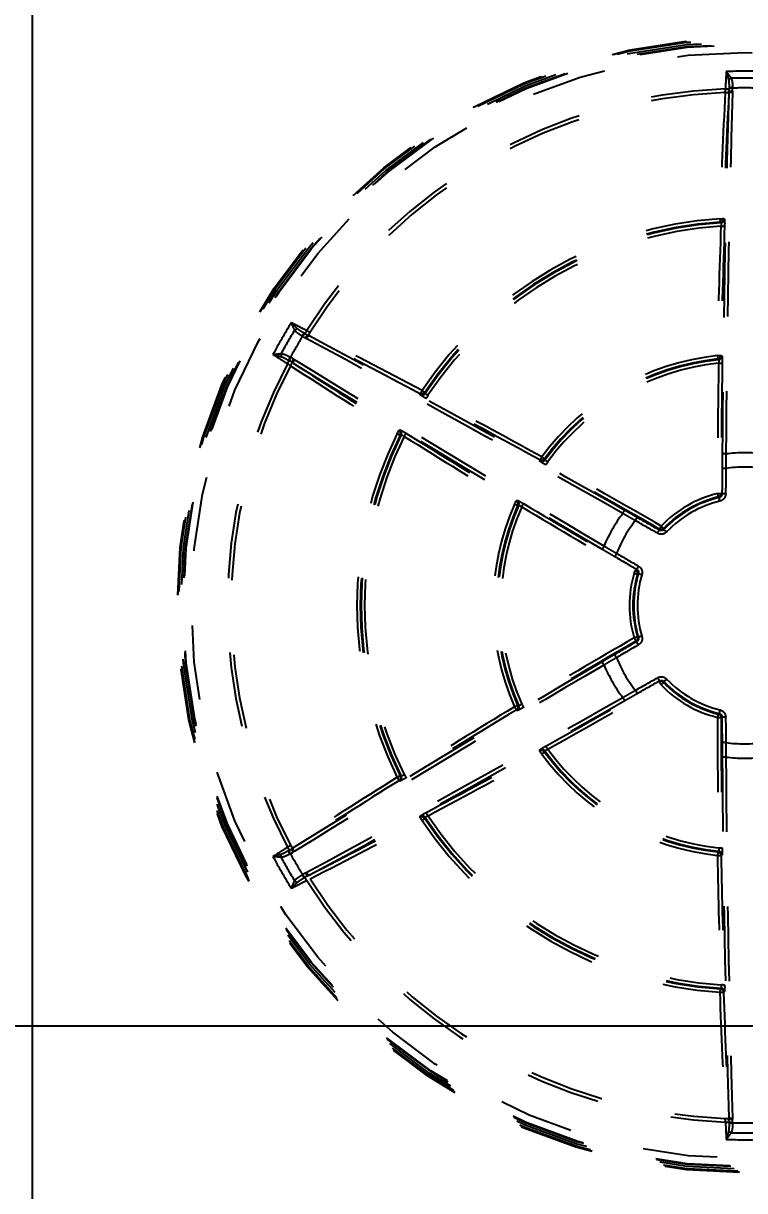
# Model space of a CAD drawing. Header units: millimetres. Extents: x 2273 to 2522, y 1034 to 1187.
# Drawn here: x 2474.303 to 2475.269, y 1120.533 to 1122.096 of the extents above; entities that cross this region are included whole.
import ezdxf

# ---------------------------------------------------------------- set-up
doc = ezdxf.new("R2010")
doc.units = ezdxf.units.MM
doc.linetypes.add('HIDDEN', pattern=[0.375, 0.25, -0.125])
doc.layers.add('COTA', color=8, linetype='Continuous')
doc.layers.add('PROJECAO CAIXA DÁGUA', color=8, linetype='HIDDEN')
doc.styles.add('Romans', font='romans.shx')
doc.dimstyles.new('COTA50', dxfattribs={"dimtxt": 0.17, "dimasz": 0.01, "dimexe": 0.05, "dimexo": 0.95, "dimgap": 0.1, "dimtad": 1, "dimzin": 4, "dimdsep": 46, "dimtxsty": 'Romans', "dimblk": 'ARCHTICK', "dimcen": -0.3, "dimdle": 0.05, "dimse1": 1, "dimse2": 1, "dimclrd": 2, "dimclre": 3, "dimclrt": 3, "dimadec": 0, "dimazin": 0, "dimtfac": 1, "dimtix": 1, "dimtmove": 2, "dimatfit": 1, "dimldrblk": 'USERTICK', "dimfxl": 0.05, "dimtolj": 1, "dimtzin": 4, "dimlwd": -1, "dimarcsym": 0})

# ---------------------------------------------------------------- blocks, each defined once
blk = doc.blocks.new('22993313s')
at = {"layer": 'PROJECAO CAIXA DÁGUA'}
for p, q in [((-16.1, 693.7), (-16.1, 692.9)), ((-33.3, 518), (-33, 513.6)), ((-592, 360.4), (-592.7, 360.8)), ((-608.8, 332.9), (-608.1, 332.5)), ((-36.5, 334.7), (-36, 330.2)), ((-428.3, 285.4), (-432, 287.8)), ((-465.3, 230.2), (-461.3, 228.2)), ((-267.9, 196.3), (-271.6, 199)), ((-36.4, 149.9), (-35.3, 145.4)), ((-33.1, 139.8), (-34.2, 144.5)), ((-308.1, 135.7), (-303.9, 133.9)), ((-108.3, 103.3), (-111.6, 106.4)), ((-104.5, 98.5), (-108.1, 101.9)), ((-148, 43.4), (-143.6, 42.1)), ((-137.6, 41.2), (-142.2, 42.6)), ((-143.6, -42.1), (-148, -43.4)), ((-137.6, -41.2), (-142.2, -42.6)), ((-111.6, -106.4), (-108.3, -103.3)), ((-104.5, -98.5), (-108.1, -101.9)), ((-303.9, -133.9), (-308.1, -135.7)), ((-33.1, -139.8), (-34.2, -144.5)), ((-35.3, -145.4), (-36.4, -149.9)), ((-271.6, -199), (-267.9, -196.3)), ((-461.3, -228.2), (-465.3, -230.2)), ((-432, -287.8), (-428.3, -285.4)), ((-608.1, -332.5), (-608.8, -332.9)), ((-36, -330.2), (-36.5, -334.7)), ((-592.7, -360.8), (-592, -360.4)), ((-33, -513.6), (-33.3, -518)), ((-16.1, -692.9), (-16.1, -693.7))]:
    blk.add_line(p, q, dxfattribs=at)
for radius in [759.7, 759.4, 758.2, 755.2, 752.4, 751.6, 740.8]:
    blk.add_circle((0, 0), radius, dxfattribs=at)
for centre, radius, start, end in [((9965.6, 216.3), 10002.7, 177.14198, 177.27431), ((0, 0), 715.5, 88.0278, 91.9722), ((0, 0), 706.4, 88.5321, 91.4679), ((0, 0), 692.4, 92.1309, 147.8691), ((-1217.1, 753.7), 1193, 356.796, 357.0323), ((-405.6, 700.9), 384.8, 357.9715, 358.6134), ((-221, 696.5), 200.1, 358.5858, 358.8015), ((-231.6, 692.7), 215.4, 358.9247, 0.0529), ((0, 0), 693.1, 88.6661, 91.3339), ((0, 0), 687.5, 92.1682, 147.8318), ((9960.4, 172.5), 9999.7, 177.05071, 178.02014), ((20737.9, 61.8), 20768.4, 178.27853, 179.61125), ((9980, 171.4), 10014.4, 177.05619, 178.01469), ((20716, 64.2), 20741.5, 178.27905, 179.61653), ((-351, 699.1), 330.1, 357.6748, 357.945), ((0, 0), 519.1, 93.6767, 146.3233), ((-32.2, 517.5), 5.02, 274.0096, 357.0316), ((0, 0), 514.6, 93.6767, 146.3233), ((0, 0), 513.5, 93.5598, 146.4402), ((0, 0), 508.9, 93.5793, 146.4207), ((9943, 147.4), 9981.3, 177.93028, 178.92459), ((9985.8, 145.6), 10019.2, 177.92665, 178.91672), ((0, 0), 715.5, 148.0278, 151.9722), ((-5170, -8522.2), 10002.5, 62.72569, 62.85802), ((0, 0), 706.4, 148.5321, 151.4679), ((0, 0), 693.1, 148.6661, 151.3339), ((-484, 547), 215.5, 239.9473, 241.0751), ((-492.7, 539.6), 200.1, 241.1985, 241.4143), ((-404.2, 701.8), 384.8, 241.3866, 242.0285), ((-44.2, 1430.9), 1193, 242.9677, 243.204), ((-430.9, 651.7), 328.1, 242.0541, 242.3261), ((-5138.3, -8556.9), 10013.9, 61.98528, 62.94383), ((-10456, -17989.3), 20837.7, 60.39107, 61.71935), ((-5130.2, -8540.9), 10001, 61.97993, 62.94923), ((-10449.5, -17973.5), 20815.8, 60.38596, 61.71867), ((4795.5, 8738.6), 10002.7, 237.14198, 237.27431), ((-715.7, 145.8), 215.4, 58.9247, 60.0529), ((10302.4, 17972.7), 20741.5, 238.27905, 239.61653), ((0, 0), 336.7, 96.2268, 143.7732), ((0, 0), 332.1, 96.2268, 143.7732), ((0, 0), 331, 96.0527, 143.9473), ((-35.5, 334.1), 5.02, 276.4888, 358.095), ((0, 0), 692.4, 152.1309, 207.8691), ((0, 0), 687.5, 152.1682, 207.8318), ((-1261.3, -677.2), 1193, 56.796, 57.0323), ((-713.7, 156.9), 200.1, 58.5858, 58.8015), ((-809.8, -0.9), 384.8, 57.9715, 58.6134), ((4830.8, 8712.3), 9999.7, 237.05071, 238.02014), ((-780.9, 45.6), 330.1, 57.6748, 57.945), ((10315.4, 17990.4), 20768.4, 238.27853, 239.61125), ((4841.6, 8728.7), 10014.4, 237.05619, 238.01469), ((0, 0), 326.4, 96.1237, 143.8763), ((9827.1, 149.1), 9863.5, 178.98122, 179.99576), ((10041, 144.8), 10072.5, 178.976, 179.96905), ((-432, 286.7), 5.02, 242.9684, 325.9904), ((-5100.9, -8540.5), 9985, 61.0756, 62.06954), ((-5118.2, -8573.7), 10017.5, 61.08319, 62.07343), ((-464.3, 230.8), 5.02, 334.0096, 57.0316), ((0, 0), 519.1, 153.6767, 206.3233), ((0, 0), 514.6, 153.6767, 206.3233), ((0, 0), 513.5, 153.5598, 206.4402), ((0, 0), 508.9, 153.5793, 206.4207), ((4843.9, 8684.6), 9981.3, 237.93028, 238.92459), ((4866.8, 8720.8), 10019.2, 237.92665, 238.91672), ((0, 0), 204.5, 82.9587, 97.0413), ((-271.6, 197.8), 5.02, 241.9051, 323.5112), ((-5147.7, -8626.5), 10076.1, 60.03113, 61.02381), ((-5039.2, -8429.8), 9856.4, 60.00388, 61.01915), ((11675, 90.7), 11705.5, 179.54601, 179.71306), ((11684.8, 90.8), 11710.4, 179.54609, 179.71312), ((0, 0), 185.3, 82.1854, 97.8146), ((0, 0), 154.2, 103.6423, 136.3577), ((0, 0), 149.6, 103.6423, 136.3577), ((0, 0), 148.5, 103.311, 136.689), ((0, 0), 336.7, 156.2268, 203.7732), ((0, 0), 332.1, 156.2268, 203.7732), ((0, 0), 331, 156.0527, 203.9473), ((0, 0), 326.4, 156.1237, 203.8763), ((-307.1, 136.3), 5.02, 336.4888, 58.095), ((4777.4, 8573.2), 9849.7, 238.98056, 239.99651), ((4898.8, 8774.3), 10079.6, 238.97633, 239.96867), ((0, 0), 143.6, 103.3111, 136.6889), ((0, 0), 204.5, 142.9587, 157.0413), ((0, 0), 185.3, 142.1854, 157.8146), ((-5921.1, -10074), 11710.5, 60.28688, 60.45391), ((-5916.1, -10065.5), 11705.6, 60.28694, 60.45399), ((570.2, 203.2), 691.9, 188.3817, 188.4995), ((497.4, 202.5), 613.7, 189.3009, 189.4341), ((5758.9, 10156.1), 11705.4, 239.54601, 239.71306), ((5763.8, 10164.7), 11710.4, 239.54609, 239.71312), ((41.1, -423.8), 507.3, 111.4662, 111.6269), ((0, 0), 154.2, 163.6423, 196.3577), ((0, 0), 149.6, 163.6423, 196.3577), ((0, 0), 148.5, 163.3111, 196.689), ((25.1, -404.1), 477.1, 110.5354, 110.7068), ((0, 0), 143.6, 163.3111, 196.6889), ((4785.5, -8587), 9865.7, 120.00432, 121.01863), ((75.6, 537.9), 620, 249.3011, 249.433), ((4894.5, -8767.2), 10071.3, 120.03091, 121.02407), ((5759, -10156.2), 11705.6, 120.28694, 120.45399), ((5763.8, -10164.8), 11710.5, 120.28688, 120.45391), ((10351.2, -18049.8), 20837.7, 120.39107, 121.71935), ((0, 0), 185.3, 202.1854, 217.8146), ((10340.7, -18036.3), 20815.8, 120.38596, 121.71867), ((0, 0), 204.5, 202.9587, 217.0413), ((-5152.5, 8635.1), 10086, 298.97658, 299.96829), ((-5030, 8413.4), 9837.6, 298.98007, 299.99727), ((-5921, 10073.9), 11710.4, 299.54609, 299.71312), ((-5916, 10065.5), 11705.5, 299.54601, 299.71306), ((0, 0), 154.2, 223.6423, 256.3577), ((0, 0), 149.6, 223.6423, 256.3577), ((0, 0), 148.5, 223.311, 256.6889), ((0, 0), 143.6, 223.3111, 256.6889), ((-10413.6, 17908.5), 20741.5, 298.27905, 299.61653), ((-10422.5, 17928.6), 20768.4, 298.27853, 299.61125), ((4845.8, -8687.8), 9985, 121.0756, 122.06954), ((4865.9, -8719.3), 10017.5, 121.08319, 122.07343), ((-307.1, -136.3), 5.02, 301.9051, 23.5112), ((9836.5, -149.1), 9872.9, 180.00456, 181.01813), ((-337.8, 224.3), 477.7, 309.2933, 309.4644), ((-346.8, 248), 507.9, 308.3732, 308.5337), ((10036.2, -144.8), 10067.7, 180.0308, 181.02432), ((11675, -90.7), 11705.6, 180.28694, 180.45399), ((11684.9, -90.8), 11710.5, 180.28688, 180.45391), ((0, 0), 185.3, 262.1854, 277.8146), ((-5118.9, 8575), 10019, 297.92665, 298.91674), ((-5099.4, 8537.6), 9981.8, 297.93028, 298.92454), ((-271.6, -197.8), 5.02, 36.4888, 118.095), ((0, 0), 336.7, 216.2268, 263.7732), ((0, 0), 332.1, 216.2268, 263.7732), ((0, 0), 331, 216.0527, 263.9473), ((0, 0), 326.4, 216.1237, 263.8763), ((20807.2, -60.5), 20837.7, 180.39107, 181.71935), ((20790.2, -62.8), 20815.8, 180.38596, 181.71867), ((0, 0), 204.5, 262.9587, 277.0413), ((4831.5, -8713.3), 10001, 121.97993, 122.94923), ((-464.3, -230.8), 5.02, 302.9684, 25.9904), ((4841.3, -8728.3), 10013.9, 121.98528, 122.94383), ((-5138.5, 8557.3), 10014.4, 297.05619, 298.01469), ((-5129.6, 8539.7), 9999.7, 297.05071, 298.02014), ((-432, -286.7), 5.02, 34.0096, 117.0316), ((0, 0), 519.1, 213.6767, 266.3233), ((0, 0), 514.6, 213.6767, 266.3233), ((0, 0), 513.5, 213.5598, 266.4402), ((0, 0), 508.9, 213.5793, 266.4207), ((4795.4, -8738.5), 10002.5, 122.72569, 122.85802), ((-1261.3, 677.2), 1193, 302.9677, 303.204), ((-713.7, -156.9), 200.1, 301.1985, 301.4143), ((-809.8, 0.9), 384.8, 301.3866, 302.0285), ((-779.8, -47.3), 328.1, 302.0541, 302.3261), ((0, 0), 715.5, 208.0278, 211.9722), ((0, 0), 706.4, 208.5321, 211.4679), ((-715.7, -145.7), 215.5, 299.9473, 301.0751), ((0, 0), 693.1, 208.6661, 211.3339), ((9946.7, -147.3), 9985, 181.0756, 182.06954), ((-35.5, -334.1), 5.02, 1.9051, 83.5112), ((9984.1, -145.6), 10017.5, 181.08319, 182.07343), ((-484.1, -546.9), 215.4, 118.9247, 120.0529), ((-5170.1, 8522.3), 10002.7, 297.14198, 297.27431), ((-492.7, -539.7), 200.1, 118.5858, 118.8015), ((-404.2, -701.7), 384.8, 117.9715, 118.6134), ((0, 0), 692.4, 212.1309, 267.8691), ((0, 0), 687.5, 212.1682, 267.8318), ((-32.2, -517.5), 5.02, 2.9684, 85.9904), ((9961.7, -172.5), 10001, 181.97993, 182.94923), ((9979.6, -171.4), 10013.9, 181.98528, 182.94383), ((-1217.1, -753.7), 1193, 2.9677, 3.204), ((-348.9, -699), 328.1, 2.0541, 2.3261), ((-405.7, -700.9), 384.8, 1.3866, 2.0285), ((9965.5, -216.3), 10002.5, 182.72569, 182.85802), ((-221, -696.5), 200.1, 1.1985, 1.4143), ((-231.7, -692.7), 215.5, 359.9473, 1.0751), ((0, 0), 693.1, 268.6661, 271.3339), ((0, 0), 715.5, 268.0278, 271.9722), ((0, 0), 706.4, 268.5321, 271.4679)]:
    blk.add_arc(centre, radius, start, end, dxfattribs=at)
for points, start_tangent, end_tangent in [([(-24.6, 715), (-22.1, 711.7), (-19.9, 708.7), (-18.1, 706.2)], (0.600361, -0.799729), (0.556236, -0.831025)), ([(-24.6, 715), (-23.4, 710.8), (-22.4, 707.1), (-21.6, 703.9)], (0.270877, -0.962614), (0.2281, -0.973638)), ([(-18.1, 706.2), (-19.4, 705.6), (-20.6, 704.8), (-21.6, 703.9)], (-0.944973, -0.327148), (-0.650848, -0.759208)), ([(-21.6, 703.9), (-21.3, 702.5), (-21.1, 700.9), (-21, 699.1), (-20.9, 697.1), (-20.9, 694.8), (-20.9, 692.3)], (0.227885, -0.973688), (-0.020696, -0.999786)), ([(-18.1, 706.2), (-17.5, 704.7), (-17, 703), (-16.6, 701.1), (-16.4, 698.9), (-16.2, 696.4), (-16.1, 693.7)], (0.437936, -0.899006), (0.008735, -0.999962)), ([(-25.7, 692), (-23.6, 691.9), (-21.9, 692.1), (-20.9, 692.3)], (0.99896, -0.045585), (0.870181, 0.492732)), ([(-16.2, 688.6), (-18.5, 688.5), (-20.2, 688), (-21.1, 687.3)], (-0.999891, 0.014765), (-0.387376, -0.921922)), ([(-16.1, 692.9), (-18.3, 692.7), (-20, 692.2), (-21, 691.6)], (-0.999996, -0.0027), (-0.57946, -0.815001)), ([(-16.1, 693.7), (-18.2, 693.5), (-20, 693), (-20.9, 692.3)], (-0.999957, -0.00926), (-0.585979, -0.810327)), ([(-16.2, 688.6), (-16.2, 687.9), (-16.2, 687.1)], (-0.019481, -0.99981), (-0.029231, -0.999573)), ([(-26, 687.1), (-23.7, 687), (-21.9, 687.1), (-21.1, 687.3)], (0.998724, -0.050494), (0.796917, 0.604089)), ([(-16.2, 687.1), (-18.5, 687), (-20.3, 686.5), (-21.1, 685.7)], (-0.999726, 0.023422), (-0.294105, -0.955773)), ([(-33.3, 518), (-30.9, 518), (-29.1, 518.1), (-28.3, 518.3)], (0.996402, -0.084751), (0.905428, 0.4245)), ([(-33, 513.6), (-30.7, 514.3), (-29, 516), (-28.3, 518.3)], (0.997165, 0.07524), (0.04554, 0.998962)), ([(-28.3, 518.3), (-28, 518), (-27.6, 517.6), (-27.2, 517.2)], (0.714353, -0.699786), (0.713676, -0.700476)), ([(-27.2, 517.2), (-27, 516.7), (-27, 516.3), (-26.9, 515.7), (-26.8, 515), (-26.8, 514.1), (-26.8, 513.1), (-26.7, 511.9), (-26.8, 510.7), (-26.8, 509.4), (-26.8, 508.1)], (0.713775, -0.700375), (-0.036176, -0.999345)), ([(-33, 513.6), (-32.6, 513.2), (-32.3, 512.8), (-31.9, 512.5)], (0.710822, -0.703372), (0.710133, -0.704068)), ([(-31.9, 512.5), (-31.7, 512), (-31.6, 511.4), (-31.6, 510.9), (-31.6, 510.4), (-31.6, 509.8), (-31.6, 509.2), (-31.7, 508.5), (-31.8, 507.9)], (0.900704, -0.434434), (-0.132495, -0.991184)), ([(-31.8, 507.9), (-29.4, 507.8), (-27.6, 507.9), (-26.8, 508.1)], (0.999367, -0.035582), (0.770667, 0.637238)), ([(-602.5, 368.8), (-603.8, 371.6), (-605.3, 374.9), (-606.9, 378.8)], (-0.441571, 0.897226), (-0.392404, 0.919793)), ([(-598.8, 370.7), (-601.2, 373), (-603.9, 375.7), (-606.9, 378.8)], (-0.729145, 0.68436), (-0.698212, 0.715891)), ([(-602.5, 368.8), (-601.4, 369.6), (-600.1, 370.3), (-598.8, 370.7)], (0.755807, 0.654795), (0.982917, 0.18405)), ([(-592.7, 360.8), (-595, 362.3), (-597.1, 363.6), (-598.9, 364.9), (-600.3, 366.2), (-601.6, 367.5), (-602.5, 368.8)], (-0.861601, 0.507586), (-0.559484, 0.828841)), ([(-589.1, 364.3), (-591.3, 365.5), (-593.3, 366.7), (-595, 367.8), (-596.5, 368.8), (-597.7, 369.7), (-598.8, 370.7)], (-0.876185, 0.481976), (-0.729184, 0.684318)), ([(-592.7, 360.8), (-591.5, 362.6), (-590.2, 363.8), (-589.1, 364.3)], (0.507998, 0.861358), (0.994753, 0.102309)), ([(-592, 360.4), (-590.8, 362.2), (-589.5, 363.4), (-588.4, 363.9)], (0.502337, 0.864672), (0.995541, 0.094326)), ([(-586.4, 368.3), (-587.4, 366.4), (-588.4, 365), (-589.1, 364.3)], (-0.460003, -0.887917), (-0.861809, -0.507233)), ([(-588.3, 358.3), (-587, 360.2), (-585.7, 361.5), (-584.6, 361.9)], (0.487133, 0.873328), (0.992099, -0.125455)), ([(-586.9, 357.6), (-585.6, 359.5), (-584.3, 360.8), (-583.3, 361.2)], (0.479668, 0.87745), (0.974757, -0.223269)), ([(-582, 366.1), (-583.1, 364), (-584.1, 362.5), (-584.6, 361.9)], (-0.455633, -0.890168), (-0.921615, -0.388105)), ([(-586.9, 357.6), (-587.6, 357.9), (-588.3, 358.3)], (-0.880317, 0.474386), (-0.875595, 0.483046)), ([(-631.6, 336.2), (-627.4, 336.7), (-623.7, 337.1), (-620.6, 337.4)], (0.992766, 0.120063), (0.997806, 0.066202)), ([(-631.6, 336.2), (-627.3, 335.1), (-623.6, 334.1), (-620.4, 333.2)], (0.969087, -0.246721), (0.957245, -0.289278)), ([(-620.6, 337.4), (-620.8, 336), (-620.7, 334.5), (-620.4, 333.2)], (-0.189169, -0.981945), (0.33207, -0.943255)), ([(-620.6, 337.4), (-619, 337.2), (-617.3, 336.8), (-615.4, 336.1), (-613.4, 335.3), (-611.2, 334.2), (-608.8, 332.9)], (0.99753, -0.07024), (0.87036, -0.492416)), ([(-620.4, 333.2), (-619, 332.8), (-617.6, 332.1), (-615.9, 331.4), (-614.1, 330.4), (-612.2, 329.3), (-610, 328)], (0.957181, -0.28949), (0.855492, -0.517816)), ([(-608.8, 332.9), (-609.7, 331), (-610.2, 329.2), (-610, 328)], (-0.491959, -0.870618), (0.408774, -0.912636)), ([(-608.1, 332.5), (-609, 330.5), (-609.5, 328.8), (-609.4, 327.6)], (-0.49766, -0.867372), (0.416081, -0.909327)), ([(-604.5, 330.3), (-605.5, 328.3), (-605.9, 326.5), (-605.7, 325.4)], (-0.512733, -0.858548), (0.60472, -0.796438)), ([(-603.1, 329.5), (-604.2, 327.4), (-604.6, 325.6), (-604.4, 324.5)], (-0.520147, -0.854077), (0.680671, -0.732589)), ([(-604.5, 330.3), (-603.8, 329.9), (-603.1, 329.5)], (0.856121, -0.516776), (0.85104, -0.525101)), ([(-36.5, 334.7), (-34.2, 334.7), (-32.4, 334.8), (-31.6, 335)], (0.997269, -0.073851), (0.989671, 0.14336)), ([(-36, 330.2), (-33.8, 331), (-32.2, 332.7), (-31.6, 335)], (0.99285, 0.119373), (0.027067, 0.999634)), ([(-36, 330.2), (-35.6, 329.8), (-35.3, 329.5), (-34.9, 329.1)], (0.730804, -0.682588), (0.729781, -0.683681)), ([(-34.9, 329.1), (-34.7, 328.7), (-34.6, 328), (-34.6, 327.6), (-34.6, 327.1), (-34.6, 326.5), (-34.7, 325.8), (-34.7, 325.2), (-34.8, 324.5)], (0.913461, -0.406925), (-0.138242, -0.990398)), ([(-31.6, 335), (-31.2, 334.6), (-30.8, 334.3), (-30.4, 333.9)], (0.73598, -0.677003), (0.734985, -0.678083)), ([(-30.4, 333.9), (-30.2, 333.5), (-30.2, 333), (-30.1, 332.4), (-30, 331.7), (-30, 330.8), (-29.9, 329.8), (-29.9, 328.7), (-29.9, 327.4), (-29.9, 326.1), (-29.9, 324.8)], (0.735091, -0.677969), (-0.017884, -0.99984)), ([(-612.1, 323.7), (-611.1, 325.5), (-610.3, 327.1), (-610, 328)], (0.538958, 0.842333), (0.008372, 0.999965)), ([(-608, 321), (-606.8, 323), (-606, 324.6), (-605.7, 325.4)], (0.543091, 0.839674), (-0.124698, 0.992195)), ([(-34.8, 324.5), (-32.5, 324.5), (-30.7, 324.6), (-29.9, 324.8)], (0.999853, -0.017132), (0.759812, 0.650142)), ([(-432, 287.8), (-433.1, 285.8), (-434.1, 284.3), (-434.7, 283.7)], (-0.424805, -0.905285), (-0.820342, -0.571873)), ([(-428.3, 285.4), (-430.1, 283.8), (-432.4, 283.2), (-434.7, 283.7)], (-0.563743, -0.82595), (-0.887897, 0.460042)), ([(-434.3, 282.2), (-434.5, 282.7), (-434.6, 283.2), (-434.7, 283.7)], (-0.249792, 0.968299), (-0.248856, 0.968541)), ([(-426.6, 277.3), (-427.7, 277.8), (-428.7, 278.4), (-429.6, 278.9), (-430.6, 279.5), (-431.4, 280), (-432.2, 280.5), (-432.9, 280.9), (-433.5, 281.4), (-433.9, 281.7), (-434.3, 282.2)], (-0.883551, 0.468334), (-0.249741, 0.968313)), ([(-427.9, 283.8), (-428, 284.4), (-428.1, 284.9), (-428.3, 285.4)], (-0.254674, 0.967027), (-0.253727, 0.967276)), ([(-424, 281.5), (-424.5, 281.7), (-425.1, 281.9), (-425.6, 282.2), (-426, 282.4), (-426.5, 282.7), (-426.9, 282.9), (-427.2, 283.1), (-427.5, 283.3), (-427.9, 283.8)], (-0.924635, 0.380854), (0.074237, 0.997241)), ([(-424, 281.5), (-425.1, 279.4), (-426.1, 277.9), (-426.6, 277.3)], (-0.468868, -0.883268), (-0.9372, -0.348792)), ([(-465.3, 230.2), (-464.1, 232.2), (-463.3, 233.8), (-463.1, 234.6)], (0.571598, 0.820534), (0.085086, 0.996374)), ([(-463.1, 234.6), (-462.6, 234.8), (-462, 234.9), (-461.5, 235)], (0.963209, 0.268755), (0.963468, 0.267823)), ([(-461.3, 228.2), (-460.8, 230.6), (-461.4, 232.9), (-463.1, 234.6)], (0.433423, 0.901191), (-0.842357, 0.53892)), ([(-461.5, 235), (-461, 235), (-460.6, 234.8), (-460.1, 234.6), (-459.4, 234.3), (-458.6, 233.9), (-457.7, 233.4), (-456.7, 232.8), (-455.6, 232.2), (-454.5, 231.5), (-453.4, 230.8)], (0.96343, 0.26796), (0.847371, -0.531002)), ([(-461.3, 228.2), (-460.8, 228.3), (-460.3, 228.5), (-459.8, 228.6)], (0.964549, 0.263904), (0.964807, 0.262959)), ([(-459.8, 228.6), (-459.2, 228.6), (-458.6, 228.3), (-458.2, 228.1), (-457.8, 227.9), (-457.3, 227.6), (-456.8, 227.2), (-456.3, 226.8), (-455.7, 226.4)], (0.826583, 0.562815), (0.792143, -0.610336)), ([(-455.7, 226.4), (-454.5, 228.5), (-453.7, 230), (-453.4, 230.8)], (0.530498, 0.847686), (-0.16653, 0.986036)), ([(-271.6, 199), (-272.8, 197), (-273.8, 195.5), (-274.3, 194.9)], (-0.434678, -0.900586), (-0.618989, -0.7854)), ([(-267.9, 196.3), (-269.7, 194.8), (-272, 194.3), (-274.3, 194.9)], (-0.599804, -0.800147), (-0.879242, 0.476376)), ([(-274, 193.3), (-274.1, 193.8), (-274.2, 194.3), (-274.3, 194.9)], (-0.219744, 0.975557), (-0.218312, 0.975879)), ([(-266.3, 188.3), (-267.4, 188.9), (-268.4, 189.5), (-269.4, 190), (-270.3, 190.6), (-271.1, 191.1), (-271.9, 191.6), (-272.6, 192.1), (-273.2, 192.5), (-273.6, 192.9), (-274, 193.3)], (-0.874834, 0.484424), (-0.219687, 0.97557)), ([(-267.6, 194.8), (-267.7, 195.3), (-267.8, 195.8), (-267.9, 196.3)], (-0.227195, 0.973849), (-0.225737, 0.974188)), ([(-263.6, 192.4), (-264.2, 192.7), (-264.8, 192.9), (-265.3, 193.1), (-265.7, 193.4), (-266.2, 193.6), (-266.6, 193.8), (-266.9, 194.1), (-267.2, 194.3), (-267.6, 194.8)], (-0.926827, 0.375488), (0.104443, 0.994531)), ([(-263.6, 192.4), (-264.8, 190.4), (-265.8, 188.9), (-266.3, 188.3)], (-0.48509, -0.874464), (-0.942948, -0.332939)), ([(-30, 202.7), (-30.1, 196.3), (-30.1, 189.9), (-30.2, 183.5)], (-0.006489, -0.999979), (-0.007923, -0.999969)), ([(-25.1, 203), (-27.4, 203), (-29.2, 202.9), (-30, 202.7)], (-0.999983, 0.005869), (-0.790575, -0.612366)), ([(-25.1, 203), (-25.1, 196.5), (-25.1, 190.1), (-25.2, 183.6)], (-0.005422, -0.999985), (-0.006616, -0.999978)), ([(-25.2, 183.6), (-27.6, 183.6), (-29.4, 183.5), (-30.2, 183.5)], (-0.99997, 0.007786), (-0.946698, -0.322123)), ([(-36.4, 149.9), (-34, 149.9), (-32.3, 150), (-31.5, 150.2)], (0.998072, -0.062073), (0.987134, 0.159894)), ([(-35.3, 145.4), (-33.3, 146.4), (-32, 148.1), (-31.5, 150.2)], (0.969498, 0.2451), (0.008575, 0.999963)), ([(-35.3, 145.4), (-34.9, 145.1), (-34.6, 144.8), (-34.2, 144.5)], (0.773913, -0.633292), (0.772016, -0.635602)), ([(-30.4, 149.3), (-30.7, 147.7), (-31.5, 146.2), (-32.7, 145.1), (-34.2, 144.5)], (0.00301, -0.999995), (-0.974491, -0.224428)), ([(-25.4, 149.4), (-26, 146.1), (-27.6, 143.2), (-30, 141), (-33.1, 139.8)], (-0.005215, -0.999986), (-0.973174, -0.230072)), ([(-31.5, 150.2), (-31.1, 149.9), (-30.7, 149.6), (-30.4, 149.3)], (0.783983, -0.620783), (0.78224, -0.622977)), ([(-25.4, 149.4), (-27.8, 149.4), (-29.6, 149.4), (-30.4, 149.3)], (-0.999988, 0.0049), (-0.963245, -0.268623)), ([(-308.1, 135.7), (-307, 137.8), (-306.2, 139.4), (-305.9, 140.1)], (0.562592, 0.826735), (0.370682, 0.92876)), ([(-305.9, 140.1), (-305.4, 140.3), (-304.9, 140.5), (-304.4, 140.6)], (0.954292, 0.298876), (0.95473, 0.297475)), ([(-303.9, 133.9), (-303.5, 136.2), (-304.3, 138.5), (-305.9, 140.1)], (0.393045, 0.919519), (-0.852175, 0.523258)), ([(-304.4, 140.6), (-303.9, 140.5), (-303.5, 140.4), (-302.9, 140.2), (-302.3, 139.9), (-301.5, 139.5), (-300.6, 139), (-299.6, 138.5), (-298.5, 137.8), (-297.3, 137.2), (-296.2, 136.5)], (0.954684, 0.297623), (0.856945, -0.515408)), ([(-303.9, 133.9), (-303.5, 134), (-303, 134.2), (-302.5, 134.3)], (0.95654, 0.291601), (0.956976, 0.290168)), ([(-302.5, 134.3), (-302, 134.3), (-301.4, 134), (-301, 133.8), (-300.5, 133.6), (-300, 133.3), (-299.5, 132.9), (-299, 132.5), (-298.4, 132.1)], (0.809138, 0.587618), (0.788589, -0.614921)), ([(-298.4, 132.1), (-297.3, 134.1), (-296.5, 135.7), (-296.2, 136.5)], (0.514763, 0.857332), (-0.183133, 0.983088)), ([(-163.3, 123.2), (-162.1, 125.2), (-161.1, 126.7), (-160.6, 127.4)], (0.494908, 0.868945), (0.925611, 0.378475)), ([(-143.8, 117.8), (-149.4, 121), (-155, 124.2), (-160.6, 127.4)], (-0.86996, 0.493122), (-0.869252, 0.49437)), ([(-146.4, 113.6), (-152, 116.8), (-157.6, 120), (-163.3, 123.2)], (-0.869315, 0.494259), (-0.868724, 0.495297)), ([(-146.4, 113.6), (-145.2, 115.6), (-144.3, 117.2), (-143.8, 117.8)], (0.493242, 0.869892), (0.752316, 0.658803)), ([(-116.7, 96.7), (-115.5, 98.8), (-114.6, 100.3), (-114.1, 101)], (0.495752, 0.868464), (0.714279, 0.699861)), ([(-104.5, 98.5), (-107.1, 96.5), (-110.2, 95.5), (-113.5, 95.6), (-116.7, 96.7)], (-0.685859, -0.727734), (-0.868606, 0.495504)), ([(-111.6, 106.4), (-112.8, 104.4), (-113.8, 103), (-114.3, 102.4)], (-0.445279, -0.895392), (-0.632039, -0.774936)), ([(-108.3, 103.3), (-110.1, 102.1), (-112.3, 101.7), (-114.3, 102.4)], (-0.697012, -0.71706), (-0.870281, 0.492555)), ([(-108.1, 101.9), (-109.4, 100.9), (-110.9, 100.3), (-112.6, 100.4), (-114.1, 101)], (-0.681612, -0.731714), (-0.864515, 0.502607)), ([(-188.3, 79.8), (-189.5, 77.7), (-190.3, 76.1), (-190.6, 75.4)], (-0.505074, -0.863076), (0.135037, -0.990841)), ([(-188.3, 79.8), (-182.8, 76.5), (-177.2, 73.2), (-171.6, 70)], (0.863302, -0.504688), (0.862698, -0.505719)), ([(-190.6, 75.4), (-185, 72.1), (-179.5, 68.9), (-174, 65.6)], (0.862763, -0.505609), (0.862036, -0.506846)), ([(-171.6, 70), (-172.7, 67.9), (-173.6, 66.3), (-174, 65.6)], (-0.506728, -0.862106), (-0.194382, -0.980926)), ([(-148, 43.4), (-146.9, 45.5), (-146.1, 47.1), (-145.8, 47.8)], (0.552792, 0.833319), (0.355095, 0.93483)), ([(-143.6, 42.1), (-143.4, 44.3), (-144.2, 46.3), (-145.8, 47.8)], (0.272486, 0.96216), (-0.861706, 0.507408)), ([(-142.1, 52.7), (-143.3, 50.7), (-144.2, 49.1), (-144.5, 48.4)], (-0.504236, -0.863566), (-0.248959, -0.968514)), ([(-144.5, 48.4), (-143.9, 47.9), (-143.4, 47.5), (-143, 47), (-142.7, 46.6), (-142.4, 46), (-142.2, 45.5), (-142.1, 44.9), (-142, 44.2), (-142.1, 43.5), (-142.2, 42.6)], (0.867533, -0.49738), (-0.292857, -0.956156)), ([(-142.1, 52.7), (-140.9, 51.9), (-139.9, 51), (-139.1, 50), (-138.5, 49.1), (-138, 48.1), (-137.6, 47), (-137.3, 45.7), (-137.2, 44.4), (-137.2, 42.9), (-137.6, 41.2)], (0.863499, -0.50435), (-0.287227, -0.957862)), ([(-148, -43.4), (-146.9, -45.5), (-146.1, -47.1), (-145.8, -47.8)], (0.552792, -0.833319), (0.355095, -0.93483)), ([(-143.6, -42.1), (-143.4, -44.3), (-144.2, -46.3), (-145.8, -47.8)], (0.272486, -0.96216), (-0.861706, -0.507408)), ([(-142.2, -42.6), (-142, -44.3), (-142.4, -45.9), (-143.2, -47.3), (-144.5, -48.4)], (0.292875, -0.956151), (-0.867535, -0.497376)), ([(-137.6, -41.2), (-137.2, -44.5), (-137.8, -47.7), (-139.5, -50.5), (-142.1, -52.7)], (0.287307, -0.957839), (-0.863422, -0.504482)), ([(-144.5, -48.4), (-145, -48.2), (-145.4, -48), (-145.8, -47.8)], (-0.930634, 0.365951), (-0.929605, 0.368557)), ([(-142.1, -52.7), (-143.3, -50.7), (-144.2, -49.1), (-144.5, -48.4)], (-0.504236, 0.863566), (-0.248958, 0.968514)), ([(-174, -65.6), (-179.5, -68.9), (-185, -72.1), (-190.6, -75.4)], (-0.862036, -0.506846), (-0.862763, -0.505609)), ([(-188.3, -79.8), (-189.5, -77.7), (-190.3, -76.1), (-190.6, -75.4)], (-0.505074, 0.863076), (0.135037, 0.990841)), ([(-171.6, -70), (-177.2, -73.2), (-182.8, -76.5), (-188.3, -79.8)], (-0.862698, -0.505719), (-0.863302, -0.504688)), ([(-171.6, -70), (-172.7, -67.9), (-173.6, -66.3), (-174, -65.6)], (-0.506728, 0.862106), (-0.194382, 0.980926)), ([(-116.7, -96.7), (-113.5, -95.6), (-110.2, -95.5), (-107.1, -96.5), (-104.5, -98.5)], (0.868621, 0.495476), (0.685835, -0.727757)), ([(-116.7, -96.7), (-115.5, -98.8), (-114.6, -100.3), (-114.1, -101)], (0.49575, -0.868465), (0.714257, -0.699883)), ([(-114.3, -102.4), (-114.3, -101.9), (-114.2, -101.4), (-114.1, -101)], (0.145623, 0.98934), (0.148394, 0.988928)), ([(-108.3, -103.3), (-110.1, -102.1), (-112.3, -101.7), (-114.3, -102.4)], (-0.697012, 0.71706), (-0.870281, -0.492555)), ([(-111.6, -106.4), (-112.8, -104.4), (-113.8, -103), (-114.3, -102.4)], (-0.445279, 0.895392), (-0.632039, 0.774936)), ([(-114.1, -101), (-112.6, -100.4), (-110.9, -100.3), (-109.4, -100.9), (-108.1, -101.9)], (0.86452, 0.502598), (0.681605, -0.73172)), ([(-108.3, -103.3), (-108.2, -102.8), (-108.1, -102.3), (-108.1, -101.9)], (0.16149, 0.986874), (0.16444, 0.986387)), ([(-163.3, -123.2), (-157.6, -120), (-152, -116.8), (-146.4, -113.6)], (0.868724, 0.495297), (0.869315, 0.494259)), ([(-163.3, -123.2), (-162.1, -125.2), (-161.1, -126.7), (-160.6, -127.4)], (0.494908, -0.868945), (0.925612, -0.378475)), ([(-160.6, -127.4), (-155, -124.2), (-149.4, -121), (-143.8, -117.8)], (0.869252, 0.49437), (0.86996, 0.493122)), ([(-146.4, -113.6), (-145.2, -115.6), (-144.3, -117.2), (-143.8, -117.8)], (0.493242, -0.869892), (0.752316, -0.658803)), ([(-308.1, -135.7), (-307, -137.8), (-306.2, -139.4), (-305.9, -140.1)], (0.562591, -0.826735), (0.370681, -0.92876)), ([(-303.9, -133.9), (-303.5, -136.2), (-304.3, -138.5), (-305.9, -140.1)], (0.393045, -0.919519), (-0.852175, -0.523258)), ([(-304.4, -140.6), (-304.9, -140.5), (-305.4, -140.3), (-305.9, -140.1)], (-0.95473, 0.297475), (-0.954292, 0.298876)), ([(-296.2, -136.5), (-297.3, -137.2), (-298.3, -137.7), (-299.2, -138.3), (-300.2, -138.8), (-301, -139.2), (-301.9, -139.7), (-302.6, -140), (-303.3, -140.3), (-303.8, -140.5), (-304.4, -140.6)], (-0.85694, -0.515416), (-0.954712, 0.297531)), ([(-302.5, -134.3), (-303, -134.2), (-303.5, -134), (-303.9, -133.9)], (-0.956976, 0.290168), (-0.95654, 0.291601)), ([(-298.4, -132.1), (-299, -132.5), (-299.4, -132.8), (-299.9, -133.2), (-300.3, -133.4), (-300.8, -133.7), (-301.2, -133.9), (-301.5, -134.1), (-301.9, -134.3), (-302.5, -134.3)], (-0.788596, -0.614912), (-0.809067, 0.587716)), ([(-298.4, -132.1), (-297.3, -134.1), (-296.5, -135.7), (-296.2, -136.5)], (0.514763, -0.857332), (-0.183141, -0.983087)), ([(-33.1, -139.8), (-31.9, -140.1), (-30.8, -140.6), (-29.6, -141.4), (-28.4, -142.4), (-27.3, -143.6), (-26.3, -145.2), (-25.7, -147.2), (-25.4, -149.4)], (0.973132, -0.230249), (0.004811, -0.999988)), ([(-36.4, -149.9), (-34, -149.9), (-32.3, -150), (-31.5, -150.2)], (0.998072, 0.062073), (0.987134, -0.159894)), ([(-35.3, -145.4), (-33.3, -146.4), (-32, -148.1), (-31.5, -150.2)], (0.969498, -0.2451), (0.008575, -0.999963)), ([(-34.2, -144.5), (-33.6, -144.7), (-33, -144.9), (-32.4, -145.3), (-31.8, -145.8), (-31.3, -146.4), (-30.8, -147.2), (-30.5, -148.2), (-30.4, -149.3)], (0.974476, -0.224494), (-0.003158, -0.999995)), ([(-25.4, -149.4), (-27.8, -149.4), (-29.6, -149.4), (-30.4, -149.3)], (-0.999988, -0.004898), (-0.963237, 0.268653)), ([(-25.2, -183.6), (-27.6, -183.6), (-29.4, -183.5), (-30.2, -183.5)], (-0.99997, -0.007786), (-0.946698, 0.322123)), ([(-30.2, -183.5), (-30.1, -189.9), (-30.1, -196.3), (-30, -202.7)], (0.007923, -0.999969), (0.006489, -0.999979)), ([(-25.2, -183.6), (-25.1, -190.1), (-25.1, -196.5), (-25.1, -203)], (0.006616, -0.999978), (0.005422, -0.999985)), ([(-274.3, -194.9), (-274.2, -194.3), (-274.1, -193.8), (-274, -193.3)], (0.218312, 0.975879), (0.219744, 0.975557)), ([(-267.9, -196.3), (-269.7, -194.8), (-272, -194.3), (-274.3, -194.9)], (-0.599804, 0.800147), (-0.879242, -0.476376)), ([(-271.6, -199), (-272.8, -197), (-273.8, -195.5), (-274.3, -194.9)], (-0.434678, 0.900586), (-0.618989, 0.7854)), ([(-274, -193.3), (-273.7, -192.9), (-273.3, -192.6), (-272.9, -192.3), (-272.3, -191.9), (-271.5, -191.4), (-270.7, -190.8), (-269.7, -190.2), (-268.6, -189.6), (-267.5, -188.9), (-266.3, -188.3)], (0.219593, 0.975592), (0.874829, 0.484432)), ([(-267.9, -196.3), (-267.8, -195.8), (-267.7, -195.3), (-267.6, -194.8)], (0.225737, 0.974188), (0.227195, 0.973849)), ([(-267.6, -194.8), (-267.3, -194.4), (-266.8, -194), (-266.4, -193.7), (-265.9, -193.5), (-265.4, -193.2), (-264.9, -192.9), (-264.3, -192.7), (-263.6, -192.4)], (-0.104323, 0.994543), (0.926831, 0.375478)), ([(-263.6, -192.4), (-264.8, -190.4), (-265.8, -188.9), (-266.3, -188.3)], (-0.48509, 0.874464), (-0.942946, 0.332946)), ([(-25.1, -203), (-27.4, -203), (-29.2, -202.9), (-30, -202.7)], (-0.999983, -0.005869), (-0.790575, 0.612366)), ([(-465.3, -230.2), (-464.1, -232.2), (-463.3, -233.8), (-463.1, -234.6)], (0.571598, -0.820534), (0.085086, -0.996374)), ([(-461.3, -228.2), (-460.8, -230.6), (-461.4, -232.9), (-463.1, -234.6)], (0.433423, -0.901191), (-0.842357, -0.53892)), ([(-453.4, -230.8), (-454.5, -231.5), (-455.5, -232.1), (-456.4, -232.6), (-457.3, -233.1), (-458.2, -233.6), (-459, -234.1), (-459.8, -234.4), (-460.4, -234.7), (-460.9, -234.9), (-461.5, -235)], (-0.847365, -0.531011), (-0.963454, 0.267874)), ([(-459.8, -228.6), (-460.3, -228.5), (-460.8, -228.3), (-461.3, -228.2)], (-0.964807, 0.262959), (-0.964549, 0.263904)), ([(-455.7, -226.4), (-456.2, -226.8), (-456.7, -227.2), (-457.2, -227.5), (-457.6, -227.7), (-458, -228), (-458.4, -228.2), (-458.8, -228.4), (-459.1, -228.6), (-459.8, -228.6)], (-0.792147, -0.610331), (-0.826517, 0.562911)), ([(-455.7, -226.4), (-454.5, -228.5), (-453.7, -230), (-453.4, -230.8)], (0.530498, -0.847686), (-0.166538, -0.986035)), ([(-461.5, -235), (-462, -234.9), (-462.6, -234.8), (-463.1, -234.6)], (-0.963468, 0.267823), (-0.963209, 0.268755)), ([(-434.3, -282.2), (-434, -281.8), (-433.6, -281.5), (-433.2, -281.1), (-432.6, -280.7), (-431.8, -280.3), (-431, -279.7), (-430, -279.1), (-428.9, -278.5), (-427.8, -277.9), (-426.6, -277.3)], (0.249655, 0.968335), (0.883546, 0.468344)), ([(-424, -281.5), (-425.1, -279.4), (-426.1, -277.9), (-426.6, -277.3)], (-0.468868, 0.883268), (-0.937198, 0.348799)), ([(-434.7, -283.7), (-434.6, -283.2), (-434.5, -282.7), (-434.3, -282.2)], (0.248856, 0.968541), (0.249792, 0.968299)), ([(-428.3, -285.4), (-430.1, -283.8), (-432.4, -283.2), (-434.7, -283.7)], (-0.563743, 0.82595), (-0.887897, -0.460042)), ([(-432, -287.8), (-433.1, -285.8), (-434.1, -284.3), (-434.7, -283.7)], (-0.424804, 0.905285), (-0.820342, 0.571874)), ([(-428.3, -285.4), (-428.1, -284.9), (-428, -284.4), (-427.9, -283.8)], (0.253727, 0.967276), (0.254674, 0.967027)), ([(-427.9, -283.8), (-427.6, -283.4), (-427.1, -283), (-426.7, -282.8), (-426.2, -282.5), (-425.7, -282.3), (-425.2, -282), (-424.6, -281.7), (-424, -281.5)], (-0.074122, 0.997249), (0.924638, 0.380848)), ([(-610, -328), (-612.2, -329.3), (-614.2, -330.4), (-616, -331.4), (-617.6, -332.2), (-619.1, -332.8), (-620.4, -333.2)], (-0.855495, -0.51781), (-0.957228, -0.289333)), ([(-612.1, -323.7), (-611.1, -325.5), (-610.3, -327.1), (-610, -328)], (0.538958, -0.842333), (0.008372, -0.999965)), ([(-608.8, -332.9), (-609.7, -331), (-610.2, -329.2), (-610, -328)], (-0.491959, 0.870618), (0.408774, 0.912636)), ([(-608.1, -332.5), (-609, -330.5), (-609.5, -328.8), (-609.4, -327.6)], (-0.49766, 0.867372), (0.416082, 0.909327)), ([(-608, -321), (-606.8, -323), (-606, -324.5), (-605.7, -325.4)], (0.543091, -0.839674), (-0.124699, -0.992195)), ([(-604.5, -330.3), (-605.5, -328.3), (-605.9, -326.5), (-605.7, -325.4)], (-0.512757, 0.858534), (0.604697, 0.796456)), ([(-603.1, -329.5), (-604.2, -327.4), (-604.6, -325.6), (-604.4, -324.5)], (-0.52006, 0.85413), (0.680735, 0.73253)), ([(-34.8, -324.5), (-34.7, -325.2), (-34.7, -325.7), (-34.6, -326.3), (-34.6, -326.8), (-34.6, -327.3), (-34.6, -327.8), (-34.6, -328.2), (-34.7, -328.6), (-34.9, -329.1)], (0.138231, -0.9904), (-0.913511, -0.406815)), ([(-34.8, -324.5), (-32.5, -324.5), (-30.7, -324.6), (-29.9, -324.8)], (0.999853, 0.017132), (0.759808, -0.650148)), ([(-29.9, -324.8), (-29.9, -326), (-29.9, -327.2), (-29.9, -328.3), (-29.9, -329.3), (-29.9, -330.3), (-30, -331.3), (-30.1, -332.1), (-30.1, -332.8), (-30.2, -333.4), (-30.4, -333.9)], (0.017894, -0.99984), (-0.735025, -0.67804)), ([(-620.4, -333.2), (-623.6, -334.1), (-627.3, -335.1), (-631.6, -336.2)], (-0.957245, -0.289278), (-0.969086, -0.246723)), ([(-620.6, -337.4), (-623.7, -337.1), (-627.4, -336.7), (-631.6, -336.2)], (-0.997806, 0.066201), (-0.992766, 0.120064)), ([(-620.6, -337.4), (-620.8, -336), (-620.7, -334.5), (-620.4, -333.2)], (-0.189166, 0.981945), (0.332066, 0.943256)), ([(-608.8, -332.9), (-611.2, -334.2), (-613.4, -335.3), (-615.5, -336.1), (-617.3, -336.8), (-619.1, -337.2), (-620.6, -337.4)], (-0.870383, -0.492376), (-0.99754, -0.070106)), ([(-603.1, -329.5), (-603.8, -329.9), (-604.5, -330.3)], (-0.850989, -0.525184), (-0.856128, -0.516764)), ([(-36.5, -334.7), (-34.2, -334.7), (-32.4, -334.8), (-31.6, -335)], (0.997269, 0.073851), (0.989671, -0.14336)), ([(-34.9, -329.1), (-35.3, -329.5), (-35.6, -329.8), (-36, -330.2)], (-0.729781, -0.683681), (-0.730804, -0.682588)), ([(-36, -330.2), (-33.8, -331), (-32.2, -332.7), (-31.6, -335)], (0.99285, -0.119373), (0.027067, -0.999634)), ([(-30.4, -333.9), (-30.8, -334.3), (-31.2, -334.6), (-31.6, -335)], (-0.734985, -0.678083), (-0.73598, -0.677003)), ([(-588.3, -358.3), (-587.6, -358), (-586.9, -357.6)], (0.875602, 0.483034), (0.880271, 0.474471)), ([(-588.3, -358.3), (-587, -360.2), (-585.7, -361.5), (-584.6, -361.9)], (0.487158, -0.873314), (0.992096, 0.125484)), ([(-586.9, -357.6), (-585.6, -359.5), (-584.3, -360.8), (-583.3, -361.2)], (0.479579, -0.877499), (0.974776, 0.223184)), ([(-606.9, -378.8), (-605.3, -374.9), (-603.8, -371.6), (-602.5, -368.8)], (0.392405, 0.919792), (0.44157, 0.897227)), ([(-606.9, -378.8), (-603.9, -375.7), (-601.2, -373), (-598.8, -370.7)], (0.69821, 0.715893), (0.729145, 0.684359)), ([(-602.5, -368.8), (-601.6, -367.5), (-600.3, -366.2), (-598.8, -364.9), (-597, -363.6), (-595, -362.2), (-592.7, -360.8)], (0.559595, 0.828767), (0.861625, 0.507546)), ([(-602.5, -368.8), (-601.4, -369.6), (-600.1, -370.3), (-598.8, -370.7)], (0.755805, -0.654797), (0.982918, -0.184046)), ([(-598.8, -370.7), (-597.7, -369.7), (-596.4, -368.8), (-594.9, -367.7), (-593.2, -366.7), (-591.3, -365.5), (-589.1, -364.3)], (0.729296, 0.684198), (0.876188, 0.48197)), ([(-592.7, -360.8), (-591.5, -362.6), (-590.2, -363.8), (-589.1, -364.3)], (0.507998, -0.861358), (0.994753, -0.102309)), ([(-592, -360.4), (-590.8, -362.2), (-589.5, -363.4), (-588.4, -363.9)], (0.502336, -0.864672), (0.995541, -0.094327)), ([(-586.4, -368.3), (-587.4, -366.4), (-588.4, -365), (-589.1, -364.3)], (-0.460003, 0.887917), (-0.861809, 0.507233)), ([(-31.9, -512.5), (-32.3, -512.8), (-32.6, -513.2), (-33, -513.6)], (-0.710133, -0.704068), (-0.710822, -0.703372)), ([(-33, -513.6), (-30.7, -514.3), (-29, -516), (-28.3, -518.3)], (0.997165, -0.07524), (0.04554, -0.998962)), ([(-31.8, -507.9), (-31.7, -508.5), (-31.6, -509.1), (-31.6, -509.6), (-31.6, -510.2), (-31.6, -510.7), (-31.6, -511.1), (-31.6, -511.6), (-31.6, -511.9), (-31.9, -512.5)], (0.132489, -0.991185), (-0.900754, -0.434329)), ([(-31.8, -507.9), (-29.4, -507.8), (-27.6, -507.9), (-26.8, -508.1)], (0.999367, 0.035582), (0.770663, -0.637244)), ([(-26.8, -508.1), (-26.8, -509.3), (-26.8, -510.5), (-26.7, -511.6), (-26.8, -512.6), (-26.8, -513.6), (-26.8, -514.5), (-26.9, -515.4), (-26.9, -516.1), (-27, -516.6), (-27.2, -517.2)], (0.036187, -0.999345), (-0.713713, -0.700438)), ([(-33.3, -518), (-30.9, -518), (-29.1, -518.1), (-28.3, -518.3)], (0.996402, 0.084751), (0.905428, -0.4245)), ([(-27.2, -517.2), (-27.6, -517.6), (-28, -518), (-28.3, -518.3)], (-0.713676, -0.700476), (-0.714353, -0.699786)), ([(-26, -687.1), (-23.7, -687), (-21.9, -687.1), (-21.1, -687.3)], (0.998724, 0.050494), (0.796916, -0.604089)), ([(-16.2, -687.1), (-18.5, -687), (-20.3, -686.5), (-21.1, -685.7)], (-0.999728, -0.02332), (-0.294022, 0.955799)), ([(-16.2, -688.6), (-18.5, -688.5), (-20.2, -688), (-21.1, -687.3)], (-0.999891, -0.014794), (-0.387402, 0.921911)), ([(-16.2, -687.1), (-16.2, -687.9), (-16.2, -688.6)], (0.029328, -0.99957), (0.019467, -0.99981)), ([(-25.7, -692), (-23.6, -691.9), (-21.9, -692.1), (-20.9, -692.3)], (0.99896, 0.045585), (0.870181, -0.492732)), ([(-20.9, -692.3), (-20.9, -694.8), (-20.9, -697.1), (-21, -699.1), (-21.1, -700.9), (-21.3, -702.5), (-21.6, -703.9)], (0.020689, -0.999786), (-0.228044, -0.973651)), ([(-16.1, -692.9), (-18.3, -692.7), (-20, -692.2), (-21, -691.6)], (-0.999996, 0.0027), (-0.57946, 0.815001)), ([(-16.1, -693.7), (-18.2, -693.5), (-20, -693), (-20.9, -692.3)], (-0.999957, 0.00926), (-0.585979, 0.810326)), ([(-16.1, -693.7), (-16.2, -696.4), (-16.4, -698.9), (-16.6, -701.1), (-17, -703), (-17.5, -704.7), (-18.1, -706.2)], (-0.008782, -0.999961), (-0.438056, -0.898948)), ([(-21.6, -703.9), (-22.4, -707.1), (-23.4, -710.8), (-24.6, -715)], (-0.2281, -0.973638), (-0.270874, -0.962615)), ([(-18.1, -706.2), (-19.9, -708.7), (-22.1, -711.7), (-24.6, -715)], (-0.556235, -0.831025), (-0.600362, -0.799729)), ([(-18.1, -706.2), (-19.4, -705.6), (-20.6, -704.8), (-21.6, -703.9)], (-0.944972, 0.32715), (-0.65085, 0.759206))]:
    blk.add_spline(points, degree=3, dxfattribs=dict(at, start_tangent=start_tangent, end_tangent=end_tangent))
blk = doc.blocks.new('_ArchTick')
at = {"color": 0, "linetype": 'ByBlock', "const_width": 0.15}
blk.add_lwpolyline([(-0.5, -0.5), (0.5, 0.5)], dxfattribs=at)
blk = doc.blocks.new('*D199')
at = {"color": 2, "transparency": 16777216}
blk.add_line((2473.8652, 1118.0086), (2477.7682, 1118.0086), dxfattribs=at)
at = {"layer": 'Defpoints', "color": 0, "transparency": 16777216}
for p in [(2473.9152, 1123.1968), (2477.7182, 1118.0086), (2477.7182, 1117.682)]:
    blk.add_point(p, dxfattribs=at)
at = {"color": 2, "transparency": 16777216, "xscale": 0.01, "yscale": 0.01, "zscale": 0.01, "rotation": 180}
blk.add_blockref('_ArchTick', (2473.9152, 1118.0086), dxfattribs=at)
at = {"color": 2, "transparency": 16777216, "xscale": 0.01, "yscale": 0.01, "zscale": 0.01}
blk.add_blockref('_ArchTick', (2477.7182, 1118.0086), dxfattribs=at)
at = {"color": 3, "transparency": 16777216, "insert": (2475.8167, 1118.1936), "char_height": 0.17, "attachment_point": 5, "style": 'Romans'}
blk.add_mtext('\\A1;3.80', dxfattribs=at)
blk = doc.blocks.new('USERTICK')
at = {"layer": 'COTA', "color": 0}
for p, q in [((-1, 0), (1, 0)), ((0, 1), (0, -1))]:
    blk.add_line(p, q, dxfattribs=at)
blk.add_circle((0, 0), 0.25, dxfattribs=at)
blk = doc.blocks.new('*D209')
at = {"color": 2, "transparency": 16777216}
blk.add_line((2473.8652, 1120.7538), (2482.4211, 1120.7538), dxfattribs=at)
at = {"layer": 'Defpoints', "color": 0, "transparency": 16777216}
for p in [(2473.9152, 1123.1968), (2482.3711, 1120.7538), (2482.3711, 1120.635)]:
    blk.add_point(p, dxfattribs=at)
at = {"color": 2, "transparency": 16777216, "xscale": 0.01, "yscale": 0.01, "zscale": 0.01, "rotation": 180}
blk.add_blockref('_ArchTick', (2473.9152, 1120.7538), dxfattribs=at)
at = {"color": 2, "transparency": 16777216, "xscale": 0.01, "yscale": 0.01, "zscale": 0.01}
blk.add_blockref('_ArchTick', (2482.3711, 1120.7538), dxfattribs=at)
at = {"color": 3, "transparency": 16777216, "insert": (2478.1432, 1120.9388), "char_height": 0.17, "attachment_point": 5, "style": 'Romans'}
blk.add_mtext('\\A1;8.46', dxfattribs=at)

msp = doc.modelspace()

# ---------------------------------------------------------------- linework, layer by layer
at = {"color": 0, "linetype": 'ByBlock'}
msp.add_lwpolyline([(2474.315, 1120.2979), (2476.315, 1120.2979), (2476.315, 1122.2979), (2474.315, 1122.2979)], close=True, dxfattribs=at)

# ---------------------------------------------------------------- block references
at = {"layer": 'PROJECAO CAIXA DÁGUA', "xscale": 0.0010000000000048, "yscale": 0.0010000000000048, "zscale": 0.0010000000000048}
msp.add_blockref('22993313s', (2475.2691, 1121.3166), dxfattribs=at)

# ---------------------------------------------------------------- dimensions: what is measured, and where the dimension line sits
for base, p2, picture, middle in [((2477.7182, 1118.0086), (2477.7182, 1117.682), '*D199', (2475.8167, 1118.1936)), ((2482.3711, 1120.7538), (2482.3711, 1120.635), '*D209', (2478.1432, 1120.9388))]:
    dim = msp.add_linear_dim(base=base, p1=(2473.9152, 1123.1968), p2=p2, dimstyle='COTA50')
    dim.commit()
    dim.dimension.update_dxf_attribs({"geometry": picture, "text_midpoint": middle})

doc.saveas('drawing.dxf')
